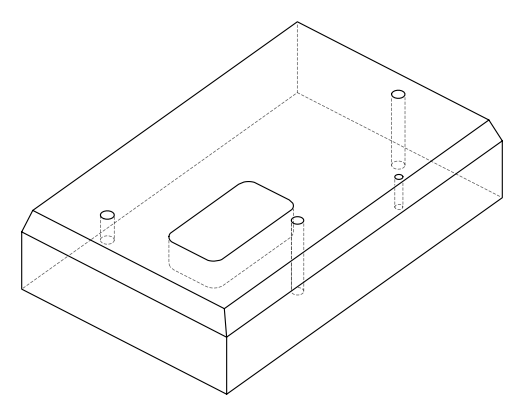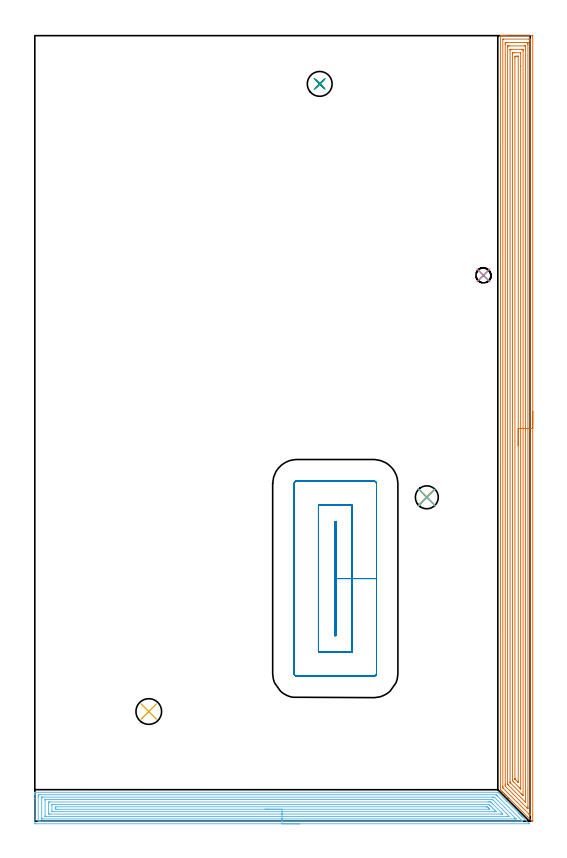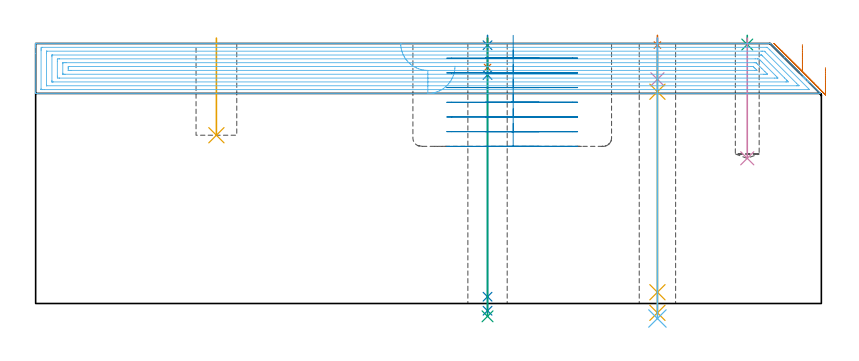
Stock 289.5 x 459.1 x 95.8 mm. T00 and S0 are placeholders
(PLAN: 14 operations, 10 tool changes, 54.4 min)
(1 SPOT_DRILL | STEP1HOLE | NXT0321_9005460120000 | 0.03 min | 1 mm3)
(2 SPOT_DRILL_1 | STEP1HOLE_1 | NXT0321_9005460120000 | 0.03 min | 2 mm3)
(3 SPOT_DRILL_2 | STEP1POCKET | NXT0321_9005460120000 | 0.03 min | 2 mm3)
(4 DRILL_BLIND_HOLE_INTO_CENTER | STEP1HOLE | NXT0301_059 | 0.06 min | 729 mm3)
(5 GUN_DRILL_THROUGH_HOLE | STEP1HOLE | UGT0307_005 | 0.48 min | 4486 mm3)
(6 DRILL_TO_ENLARGE_THROUGH_HOLE | STEP1HOLE | UGT0301_268 | 0.41 min | 8246 mm3)
(7 DRILL_BLIND_HOLE_INTO_CENTER_1 | STEP1HOLE_1 | NXT0301_030 | 0.05 min | 216 mm3)
(8 GUN_DRILL_THROUGH_HOLE_1 | STEP1HOLE_1 | UGT0307_001 | 0.46 min | 1682 mm3)
(9 SPADE_DRILL_TO_ENLARGE_THROUGH_HOLE | STEP1HOLE_1 | UGT0306_005 | 0.41 min | 13871 mm3)
(10 DRILL_BLIND_HOLE_INTO_CENTER_2 | STEP1POCKET | NXT0301_059 | 0.18 min | 2485 mm3)
(11 INDEXABLE_INSERT_DRILL_BLIND_HOLE_FROM_SOLID | STEP1POCKET_1 | UGT0302_001 | 0.14 min | 5955 mm3)
(12 AREA_MILL | FG_CHAMFER_SURFACE | UGT0205_001 | 15.97 min | 48952 mm3)
(13 AREA_MILL_1 | FG_CHAMFER_SURFACE_1 | UGT0205_001 | 25.55 min | 79895 mm3)
(14 MILL_RECTANGULAR_POCKET | POCKET_RECTANGULAR_STRAIGHT | NXT0201_007 | Follow Part, ap 6.25, ae 75% | 10.63 min | 378591 mm3)
(TOOL NXT0321_9005460120000 | NC Spot Drill, 142deg, 12mm, Carbide, Uncoated | D12 PA142 FL30 Z2)
(TOOL NXT0301_059 | Carbide Drill 8.8mm [860.1-0880-026A1-MM 2214] | D8.8 PA140 FL47 Z2)
(TOOL UGT0307_005 | Gun Drill 8.3 mm | D8.3 PA130 FL24 Z1)
(TOOL UGT0301_268 | Twist Drill 13.4 mm | D13.4 PA118 FL108 Z2)
(TOOL NXT0301_030 | Carbide Drill 5.9mm [860.1-0590-018A1-MM 2214] | D5.9 PA140 FL28 Z2)
(TOOL UGT0307_001 | Gun Drill 5 mm | D5 PA130 FL24 Z1)
(TOOL UGT0306_005 | Spade Drill 14.5mm | D14.5 PA132 FL10 Z2)
(TOOL UGT0302_001 | Indexable Insert Drill 15mm | D15 PA180 FL50 Z2)
(TOOL UGT0205_001 | Chamfer Mill 20 x 3 x 45 deg. | D20 FL50 Z2)
(TOOL NXT0201_007 | ENDMILL 25mm [R216.25-25050GCK54P 1620] | D25 R3 FL54 Z5)
(OP 1 SPOT_DRILL)
G17 G21 G94 G90
T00 M6
G54
G17 G0 G90 X229.1 Y189.3 S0 M3
G43 Z105.8 H0
G94 G81 G98 Z95.223 F250. R98.8
G80
M5
M2
(OP 2 SPOT_DRILL_1)
G17 G21 G94 G90
T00 M6
G54
G17 G0 G90 X166.5 Y430.9 S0 M3
G43 Z105.8 H0
G94 G81 G98 Z95.167 F250. R98.8
G80
M5
M2
(OP 3 SPOT_DRILL_2)
G17 G21 G94 G90
T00 M6
G54
G17 G0 G90 X262.2 Y319. S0 M3
G43 Z105.8 H0
G94 G81 G98 Z95.421 F250. R98.8
G80
M5
M2
(OP 4 DRILL_BLIND_HOLE_INTO_CENTER)
G17 G21 G94 G90
T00 M6
G54
G17 G0 G90 X229.1 Y189.3 S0 M3
G43 Z105.8 H1
G94 G81 G98 Z82.6 F250. R97.8
G80
M5
M2
(OP 5 GUN_DRILL_THROUGH_HOLE)
G17 G21 G94 G90
T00 M6
G54
G17 G0 G90 X229.1 Y189.3 M8
G43 Z105.8 H0
Z92.653
S716 M3
G94 G1 Z78.025 F125. M26
G4 X.084
Z4.15 F250.
G4 X.084
Z-3.435 F125.
G4 X.084
M5
M9
G0 Z92.653
Z105.8
M2
(OP 6 DRILL_TO_ENLARGE_THROUGH_HOLE)
G17 G21 G94 G90
T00 M6
G54
G17 G0 G90 X229.1 Y189.3 S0 M3
G43 Z105.8 H0
G94 G73 G98 Z-5.526 F250. Q12.666 R97.8
G80
M5
M2
(OP 7 DRILL_BLIND_HOLE_INTO_CENTER_1)
G17 G21 G94 G90
T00 M6
G54
G17 G0 G90 X166.5 Y430.9 S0 M3
G43 Z105.8 H1
G94 G81 G98 Z86.95 F250. R97.8
G80
M5
M2
(OP 8 GUN_DRILL_THROUGH_HOLE_1)
G17 G21 G94 G90
T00 M6
G54
G17 G0 G90 X166.5 Y430.9 M8
G43 Z105.8 H0
Z95.577
S716 M3
G94 G1 Z84.194 F125. M26
G4 X.084
Z2.5 F250.
G4 X.084
Z-2.666 F125.
G4 X.084
M5
M9
G0 Z95.577
Z105.8
M2
(OP 9 SPADE_DRILL_TO_ENLARGE_THROUGH_HOLE)
G17 G21 G94 G90
T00 M6
G54
G17 G0 G90 X166.5 Y430.9 S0 M3
G43 Z105.8 H0
G94 G73 G98 Z-4.728 F250. Q14.361 R97.8
G80
M5
M2
(OP 10 DRILL_BLIND_HOLE_INTO_CENTER_2)
G17 G21 G94 G90
T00 M6
G54
G17 G0 G90 X262.2 Y319. S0 M3
G43 Z105.8 H1
G94 G81 G98 Z53.5 F250. R97.8
G80
M5
M2
(OP 11 INDEXABLE_INSERT_DRILL_BLIND_HOLE_FROM_SOLID)
G17 G21 G94 G90
T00 M6
G54
G17 G0 G90 X66.6 Y64.1 S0 M3
G43 Z105.8 H0
G94 G81 G98 Z62. F250. R97.8
G80
M5
M2
(OP 12 AREA_MILL)
G17 G21 G94 G90
T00 M6
G54
G17 G0 G90 X154.5 Y-1.5 S1061 M3
G43 Z105.8 H0
Z87.4
G94 G1 X154.462 Z86.528 F250.
X154.348 Z85.664
X154.159 Z84.812
X153.897 Z83.98
X153.563 Z83.174
X153.16 Z82.4
X152.692 Z81.664
X152.16 Z80.972
X151.571 Z80.329
X150.928 Z79.74
X150.236 Z79.208
X149.5 Z78.74
X148.726 Z78.337
X147.92 Z78.003
X147.088 Z77.741
X146.236 Z77.552
X145.372 Z77.438
X144.5 Z77.4
X0.622
X0.143 Y-1.495 Z77.403
X0.01 Y-1.492 Z77.406
X0. Y-1.354 Z77.544
Y13.239 Z92.134
Y15.608 Z94.503
Y16.298 Z95.198
Y16.576 Z95.475
X0.003 Y16.741 Z95.633
X0.01 Y16.898 Z95.789
X0.175 Y16.9 Z95.8
X270.505
X270.594 Y16.895 Z95.79
X270.675 Y16.826 Z95.723
X275.846 Y11.654 Z90.554
X282.742 Y4.759 Z83.657
X282.877 Y4.625 Z83.52
X283.016 Y4.485 Z83.383
X283.174 Y4.327 Z83.225
X283.317 Y4.185 Z83.081
X283.463 Y4.038 Z82.936
X283.606 Y3.895 Z82.793
X283.756 Y3.746 Z82.641
X284.237 Y3.264 Z82.163
X284.505 Y2.995 Z81.894
X284.635 Y2.867 Z81.763
X284.992 Y2.508 Z81.408
X288.904 Y-1.404 Z77.495
X288.974 Y-1.476 Z77.422
X288.983 Y-1.495 Z77.404
X288.974 Y-1.499 Z77.4
X144.5 Y-1.5
Y-0.086 Z78.814
X3.178
X2.41 Y-0.085 Z78.815
X2.283 Y-0.084 Z78.816
X2.049 Y-0.079 Z78.821
X2.009 Y-0.069 Z78.831
X2.005 Y-0.038 Z78.862
X2.003 Y-0.005 Z78.895
X2. Y0.194 Z79.094
Y14.253 Z93.153
X2.004 Y14.73 Z93.63
X2.009 Y15.123 Z94.023
X2.035 Y15.479 Z94.379
X2.41 Y15.484 Z94.384
X2.535 Y15.485 Z94.385
X269.227
X269.419 Y15.484 Z94.384
X269.514 Y15.481 Z94.381
X269.558 Y15.479 Z94.379
X269.611 Y15.432 Z94.332
X270.32 Y14.73 Z93.63
X270.505 Y14.546 Z93.446
X284.803 Y0.246 Z79.146
X285.044 Y-0.001 Z78.899
X285.087 Y-0.049 Z78.851
X285.109 Y-0.079 Z78.821
X284.678 Y-0.085 Z78.815
X144.5 Y-0.086 Z78.814
Y1.328 Z80.228
X4.122 Y1.329 Z80.229
X4.062 Y1.331 Z80.231
X4.024 Y1.333 Z80.233
X4.01 Y1.336 Z80.236
X4.008 Y1.356 Z80.256
X4.003 Y1.549 Z80.449
X4. Y1.742 Z80.642
Y13.166 Z92.066
X4.002 Y13.851 Z92.751
X4.005 Y14.039 Z92.939
X4.01 Y14.065 Z92.965
X4.03 Y14.067 Z92.967
X4.085 Y14.069 Z92.969
X4.197 Y14.071 Z92.971
X267.6
X267.824 Y14.07 Z92.97
X268.5 Y14.064 Z92.964
X268.717 Y13.88 Z92.78
X268.748 Y13.851 Z92.751
X280.335 Y2.266 Z81.166
X281.05 Y1.549 Z80.449
X281.229 Y1.368 Z80.268
X281.256 Y1.332 Z80.232
X281.229 Y1.33 Z80.23
X280.559 Y1.329 Z80.229
X280.335 Y1.328 Z80.228
X144.5
Y2.743 Z81.643
X6.557
X6.142 Y2.744 Z81.644
X6.06 Y2.745 Z81.645
X6.024 Y2.748 Z81.648
X6.01 Y2.751 Z81.651
X6.008 Y2.772 Z81.672
X6.004 Y2.875 Z81.775
X6. Y3.291 Z82.191
Y12.093 Z90.993
X6.006 Y12.525 Z91.425
X6.01 Y12.632 Z91.532
X6.013 Y12.651 Z91.551
X6.044 Y12.653 Z91.553
X6.113 Y12.655 Z91.555
X6.305 Y12.657 Z91.557
X266.93
X267.252 Y12.656 Z91.556
X267.393 Y12.653 Z91.553
X267.463 Y12.65 Z91.55
X267.504 Y12.635 Z91.535
X267.576 Y12.567 Z91.467
X267.824 Y12.326 Z91.226
X275.966 Y4.185 Z83.085
X276.76 Y3.388 Z82.288
X276.836 Y3.306 Z82.206
X277.327 Y2.75 Z81.65
X276.76 Y2.745 Z81.645
X276.439 Y2.744 Z81.644
X144.5 Y2.743 Z81.643
Y4.157 Z83.057
X8.693 Y4.158 Z83.058
X8.665
X8.01 Y4.185 Z83.085
X8.001 Y4.838 Z83.738
X8. Y10.336 Z89.236
X8.003 Y10.987 Z89.887
X8.01 Y11.215 Z90.115
X8.637 Y11.242 Z90.142
X8.665
X265.114 Y11.243 Z90.143
X266.009 Y11.242 Z90.142
X266.036 Y11.241 Z90.141
X266.475 Y11.215 Z90.115
X266.93 Y10.769 Z89.669
X267.365 Y10.336 Z89.236
X267.824 Y9.878 Z88.778
X272.638 Y5.064 Z83.964
X273.186 Y4.513 Z83.413
X273.505 Y4.185 Z83.085
X273.212 Y4.159 Z83.059
X273.186 Y4.158 Z83.058
X272.321 Y4.157 Z83.057
X144.5
Y5.571 Z84.471
X10.83
X10.452 Y5.572 Z84.472
X10.075 Y5.575 Z84.475
X10.026 Y5.578 Z84.478
X10.01 Y5.58 Z84.48
X10.007 Y5.597 Z84.497
X10.003 Y5.676 Z84.576
X10.001 Y5.794 Z84.694
X10. Y5.943 Z84.843
X10.001 Y9.457 Z88.357
X10.003 Y9.68 Z88.58
X10.007 Y9.791 Z88.691
X10.01 Y9.815 Z88.715
X10.024 Y9.822 Z88.722
X10.079 Y9.824 Z88.724
X10.452 Y9.827 Z88.727
X10.968 Y9.829 Z88.729
X11.346
X264.765
X265.143 Y9.827 Z88.727
X265.269 Y9.825 Z88.725
X265.368 Y9.822 Z88.722
X265.425 Y9.815 Z88.715
X265.465 Y9.777 Z88.677
X265.793 Y9.457 Z88.357
X266.036 Y9.216 Z88.116
X266.674 Y8.579 Z87.479
X267.552 Y7.7 Z86.6
X268.717 Y6.535 Z85.435
X269.307 Y5.943 Z84.843
X269.611 Y5.632 Z84.532
X269.652 Y5.578 Z84.478
X269.611 Y5.577 Z84.477
X269.094 Y5.572 Z84.472
X268.717 Y5.571 Z84.471
X268.202
X144.5
Y6.985 Z85.885
X12.966 Y6.986 Z85.886
X12.24 Y6.989 Z85.889
X12.066 Y6.992 Z85.892
X12.009 Y6.998 Z85.898
X12.006 Y7.011 Z85.911
X12.002 Y7.055 Z85.955
X12. Y7.7 Z86.6
X12.001 Y7.935 Z86.835
X12.005 Y8.171 Z87.071
X12.01 Y8.328 Z87.228
X12.022 Y8.408 Z87.308
X12.059 Y8.41 Z87.31
X12.24 Y8.413 Z87.313
X12.407 Y8.414 Z87.314
X263.522 Y8.415 Z87.315
X264.249 Y8.412 Z87.312
X264.352 Y8.41 Z87.31
X264.379 Y8.408 Z87.308
X264.405 Y8.387 Z87.287
X264.461 Y8.336 Z87.236
X264.678 Y8.123 Z87.023
X265.103 Y7.7 Z86.6
X265.143 Y7.66 Z86.56
X265.532 Y7.267 Z86.167
X265.719 Y7.075 Z85.975
X265.798 Y6.992 Z85.892
X264.976 Y6.986 Z85.886
X144.5 Y6.985 Z85.885
X143.628 Z85.923
X142.764 Z86.037
X141.912 Z86.226
X141.08 Z86.488
X140.274 Z86.822
X139.5 Z87.225
X138.764 Z87.694
X138.072 Z88.225
X137.429 Z88.814
X136.84 Z89.457
X136.308 Z90.15
X135.84 Z90.885
X135.437 Z91.659
X135.103 Z92.465
X134.841 Z93.297
X134.652 Z94.149
X134.538 Z95.014
X134.5 Z95.885
G0 Z105.8
M5
M2
(OP 13 AREA_MILL_1)
G17 G21 G94 G90
T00 M6
G54
G17 G0 G90 X291. Y239.55 S1061 M3
G43 Z105.8 H0
Z86.9
G94 G1 Y239.512 Z86.028 F250.
Y239.398 Z85.164
Y239.209 Z84.312
Y238.947 Z83.48
Y238.613 Z82.674
Y238.21 Z81.9
Y237.742 Z81.164
Y237.21 Z80.472
Y236.621 Z79.829
Y235.978 Z79.24
Y235.286 Z78.708
Y234.55 Z78.24
Y233.776 Z77.837
Y232.97 Z77.503
Y232.138 Z77.241
Y231.286 Z77.052
Y230.422 Z76.938
Y229.55 Z76.9
Y0.349
X290.998 Y0.183 Z76.902
X290.995 Y0.044 Z76.905
X290.991 Y0.002 Z76.906
X290.803 Y0.001 Z77.091
X290.495 Y0.01 Z77.402
X290.441 Y0.061 Z77.457
X290.316 Y0.183 Z77.582
X290.19 Y0.31 Z77.709
X277.256 Y13.244 Z90.644
X277.104 Y13.394 Z90.792
X277.052 Y13.447 Z90.846
X276.382 Y14.118 Z91.518
X276.215 Y14.283 Z91.681
X276.158 Y14.342 Z91.74
X275.508 Y14.992 Z92.392
X275.326 Y15.172 Z92.57
X274.633 Y15.867 Z93.267
X274.437 Y16.061 Z93.459
X273.759 Y16.741 Z94.141
X273.548 Y16.95 Z94.348
X272.885 Y17.615 Z95.015
X272.345 Y18.155 Z95.554
X272.16 Y18.342 Z95.738
X272.105 Y18.405 Z95.79
X272.1 Y18.514 Z95.8
Y458.917
X272.103 Y459.09 Z95.788
X272.145 Y459.093 Z95.747
X272.558 Y459.1 Z95.342
X272.82 Z95.08
X273.548 Z94.347
X274.801 Z93.096
X276.215 Z91.68
X290.441 Z77.456
X290.706 Y459.098 Z77.192
X290.992 Y459.09 Z76.906
X290.999 Y458.803 Z76.899
X291. Y229.55 Z76.9
X289.586 Z78.314
X289.585 Y4.207 Z78.315
Y4.174
X289.552 Y3.41 Z78.348
X288.743 Y4.207 Z79.157
X288.663 Y4.287 Z79.237
X273.541 Y19.409 Z94.359
X273.521 Y19.436 Z94.379
X273.514 Y20.303 Z94.386
Y20.337
X273.515 Y456.681 Z94.385
X273.516 Y456.714 Z94.384
X273.548 Y457.09 Z94.352
X274.022 Y457.099 Z93.878
X288.663 Y457.1 Z79.237
X289.137 Y457.099 Z78.763
X289.552 Y457.09 Z78.348
X289.584 Y456.681 Z78.316
X289.585 Y456.648 Z78.315
X289.586 Y229.55 Z78.314
X288.172 Z79.728
X288.171 Y8.278 Z79.729
X288.17 Y7.784 Z79.73
X288.167 Y7.388 Z79.733
X288.165 Y7.268 Z79.735
X287.935 Y7.477 Z79.965
X287.774 Y7.629 Z80.126
X287.616 Y7.784 Z80.284
X275.097 Y20.303 Z92.803
X275.021 Y20.383 Z92.879
X274.962 Y20.45 Z92.938
X274.935 Y20.483 Z92.965
X274.934 Y20.504 Z92.966
X274.93 Y20.701 Z92.97
X274.929 Y21.197 Z92.971
X274.928 Y21.597 Z92.972
X274.929 Y453.999 Z92.971
X274.93 Y454.398 Z92.97
X274.933 Y454.893 Z92.967
X274.935 Y455.083 Z92.965
X275.125 Y455.095 Z92.775
X275.326 Y455.098 Z92.574
X276.01 Y455.1 Z91.89
X276.215 Z91.685
X287.774 Y455.099 Z80.126
X287.98 Y455.097 Z79.92
X288.117 Y455.093 Z79.783
X288.161 Y455.09 Z79.739
X288.165 Y455.072 Z79.735
X288.168 Y455.026 Z79.732
X288.17 Y454.893 Z79.73
X288.171 Y454.493 Z79.729
X288.172 Y453.999 Z79.728
Y229.55
X286.757 Z81.143
Y11.489
X286.756 Y11.361 Z81.144
X286.752 Y11.132 Z81.148
X286.751 Y11.114 Z81.149
X286.744 Y11.116 Z81.156
X286.71 Y11.142 Z81.19
X286.679 Y11.171 Z81.221
X276.652 Y21.197 Z91.248
X276.5 Y21.351 Z91.4
X276.381 Y21.478 Z91.519
X276.349 Y21.514 Z91.551
X276.347 Y21.533 Z91.553
X276.344 Y21.58 Z91.556
X276.343 Y21.963 Z91.557
Y22.091
Y452.21
X276.347 Y452.972 Z91.553
X276.349 Y453.077 Z91.551
X276.441 Y453.09 Z91.459
X276.662 Y453.095 Z91.238
X277.104 Y453.1 Z90.796
X285.996 Z81.904
X286.439 Y453.095 Z81.461
X286.659 Y453.09 Z81.241
X286.751 Y453.079 Z81.149
X286.752 Y453.007 Z81.148
X286.757 Y452.339 Z81.143
Y229.55
X285.343 Z82.557
Y15.356
X285.342 Y15.197 Z82.558
X285.34 Y15.07 Z82.56
X285.336 Y14.988 Z82.564
X285.333 Y14.976 Z82.567
X285.321 Y14.987 Z82.579
X285.106 Y15.195 Z82.794
X284.466 Y15.832 Z83.434
X284.217 Y16.081 Z83.683
X277.994 Y22.305 Z89.906
X277.825 Y22.477 Z90.075
X277.785 Y22.521 Z90.115
X277.767 Y22.543 Z90.133
X277.764 Y22.59 Z90.136
X277.76 Y22.748 Z90.14
X277.758 Y22.986 Z90.142
Y450.659
X277.76 Y450.898 Z90.14
X277.764 Y451.055 Z90.136
X277.768 Y451.091 Z90.132
X277.783 Y451.094 Z90.117
X277.825 Y451.096 Z90.075
X277.994 Y451.099 Z89.906
X278.208 Y451.1 Z89.692
X284.432 Z83.468
X285.106 Y451.098 Z82.794
X285.326 Y451.095 Z82.574
X285.337 Y451.085 Z82.563
X285.34 Y451.081 Z82.56
X285.343 Y450.422 Z82.557
Y450.184
Y229.55
X283.929 Z83.971
X283.928 Y19.409 Z83.972
X283.925 Y18.957 Z83.975
X283.922 Y18.862 Z83.978
X283.92 Y18.84 Z83.98
X283.875 Y18.881 Z84.025
X283.768 Y18.984 Z84.132
X283.339 Y19.409 Z84.561
X279.762 Y22.986 Z88.138
X279.178 Y23.583 Z88.722
X279.176 Y23.88 Z88.724
X279.172 Y24.483 Z88.728
X279.171 Y448.343 Z88.729
X279.173 Y448.633 Z88.727
X279.176 Y448.935 Z88.724
X279.178 Y449.077 Z88.722
X279.317 Y449.091 Z88.583
X279.772 Y449.097 Z88.128
X280.197 Y449.1 Z87.703
X283.755 Y449.098 Z84.145
X283.905 Y449.092 Z83.995
X283.918 Y449.091 Z83.982
X283.922 Y449.077 Z83.978
X283.925 Y449.027 Z83.975
X283.928 Y448.925 Z83.972
X283.929 Y441.202 Z83.971
Y229.55
X282.515 Z85.385
X282.514 Y22.91 Z85.386
X282.512 Y22.834 Z85.388
X282.508 Y22.702 Z85.392
X282.439 Y22.766 Z85.461
X282.213 Y22.986 Z85.687
X281.55 Y23.647 Z86.35
X281.317 Y23.88 Z86.583
X280.661 Y24.54 Z87.239
X280.605 Y24.601 Z87.295
X280.594 Y24.615 Z87.306
X280.59 Y24.648 Z87.31
X280.587 Y24.698 Z87.313
X280.586 Y24.774 Z87.314
X280.585 Y24.85 Z87.315
Y446.027
X280.586 Y446.845 Z87.314
X280.588 Y446.919 Z87.312
X280.592 Y446.996 Z87.308
X280.604 Y447.09 Z87.297
X280.661 Y447.092 Z87.239
X281.297 Y447.099 Z86.603
X282.439 Z85.461
X282.475 Y447.098 Z85.425
X282.497 Y447.094 Z85.403
X282.504 Y447.092 Z85.396
X282.508 Y447.071 Z85.392
X282.513 Y446.921 Z85.387
X282.514 Y446.845 Z85.386
X282.515 Y229.55 Z85.385
Y228.678 Z85.423
Y227.814 Z85.537
Y226.962 Z85.726
Y226.13 Z85.988
Y225.324 Z86.322
Y224.55 Z86.725
Y223.814 Z87.194
Y223.122 Z87.725
Y222.479 Z88.314
Y221.89 Z88.957
Y221.358 Z89.65
Y220.89 Z90.385
Y220.487 Z91.159
Y220.153 Z91.965
Y219.891 Z92.797
Y219.702 Z93.649
Y219.588 Z94.514
Y219.55 Z95.385
G0 Z105.8
M5
M2
(OP 14 MILL_RECTANGULAR_POCKET)
G17 G21 G94 G90
T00 M6
G54
G17 G0 G90 X175.95 Y110.398 S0 M3
G43 Z105.8 H1
Z98.8
G94 G1 Y141.8 Z90.386 F250.
Y175.15 F500.
X175.25
Y108.45
X175.95
Y141.8
X185.45
Y184.65
X165.75
Y98.95
X185.45
Y141.8
X199.7
Y197.1
G3 X197.9 Y198.9 R1.8
G1 X153.3
G3 X151.5 Y197.1 R1.8
G1 Y86.5
G3 X153.3 Y84.7 R1.8
G1 X197.9
G3 X199.7 Y86.5 R1.8
G1 Y141.8
Y142.8
G0 X175.95 Y110.398 Z93.386
G1 Y141.8 Z84.971 F250.
Y175.15 F500.
X175.25
Y108.45
X175.95
Y141.8
X185.45
Y184.65
X165.75
Y98.95
X185.45
Y141.8
X199.7
Y197.1
G3 X197.9 Y198.9 R1.8
G1 X153.3
G3 X151.5 Y197.1 R1.8
G1 Y86.5
G3 X153.3 Y84.7 R1.8
G1 X197.9
G3 X199.7 Y86.5 R1.8
G1 Y141.8
Y142.8
G0 X175.95 Y110.398 Z87.971
G1 Y141.8 Z79.557 F250.
Y175.15 F500.
X175.25
Y108.45
X175.95
Y141.8
X185.45
Y184.65
X165.75
Y98.95
X185.45
Y141.8
X199.7
Y197.1
G3 X197.9 Y198.9 R1.8
G1 X153.3
G3 X151.5 Y197.1 R1.8
G1 Y86.5
G3 X153.3 Y84.7 R1.8
G1 X197.9
G3 X199.7 Y86.5 R1.8
G1 Y141.8
Y142.8
G0 X175.95 Y110.398 Z82.557
G1 Y141.8 Z74.143 F250.
Y175.15 F500.
X175.25
Y108.45
X175.95
Y141.8
X185.45
Y184.65
X165.75
Y98.95
X185.45
Y141.8
X199.7
Y197.1
G3 X197.9 Y198.9 R1.8
G1 X153.3
G3 X151.5 Y197.1 R1.8
G1 Y86.5
G3 X153.3 Y84.7 R1.8
G1 X197.9
G3 X199.7 Y86.5 R1.8
G1 Y141.8
Y142.8
G0 X175.95 Y110.398 Z77.143
G1 Y141.8 Z68.729 F250.
Y175.15 F500.
X175.25
Y108.45
X175.95
Y141.8
X185.45
Y184.65
X165.75
Y98.95
X185.45
Y141.8
X199.7
Y197.1
G3 X197.9 Y198.9 R1.8
G1 X153.3
G3 X151.5 Y197.1 R1.8
G1 Y86.5
G3 X153.3 Y84.7 R1.8
G1 X197.9
G3 X199.7 Y86.5 R1.8
G1 Y141.8
Y142.8
G0 X175.95 Y110.398 Z71.729
G1 Y141.8 Z63.314 F250.
Y175.15 F500.
X175.25
Y108.45
X175.95
Y141.8
X185.45
Y184.65
X165.75
Y98.95
X185.45
Y141.8
X199.7
Y197.1
G3 X197.9 Y198.9 R1.8
G1 X153.3
G3 X151.5 Y197.1 R1.8
G1 Y86.5
G3 X153.3 Y84.7 R1.8
G1 X197.9
G3 X199.7 Y86.5 R1.8
G1 Y141.8
Y142.8
G0 X175.95 Y110.398 Z66.314
G1 Y141.8 Z57.9 F250.
Y175.15 F500.
X175.25
Y108.45
X175.95
Y141.8
X185.45
Y184.65
X165.75
Y98.95
X185.45
Y141.8
X199.7
Y197.1
G3 X197.9 Y198.9 R1.8
G1 X153.3
G3 X151.5 Y197.1 R1.8
G1 Y86.5
G3 X153.3 Y84.7 R1.8
G1 X197.9
G3 X199.7 Y86.5 R1.8
G1 Y141.8
Y142.8
G0 Z105.8
M5
M2
